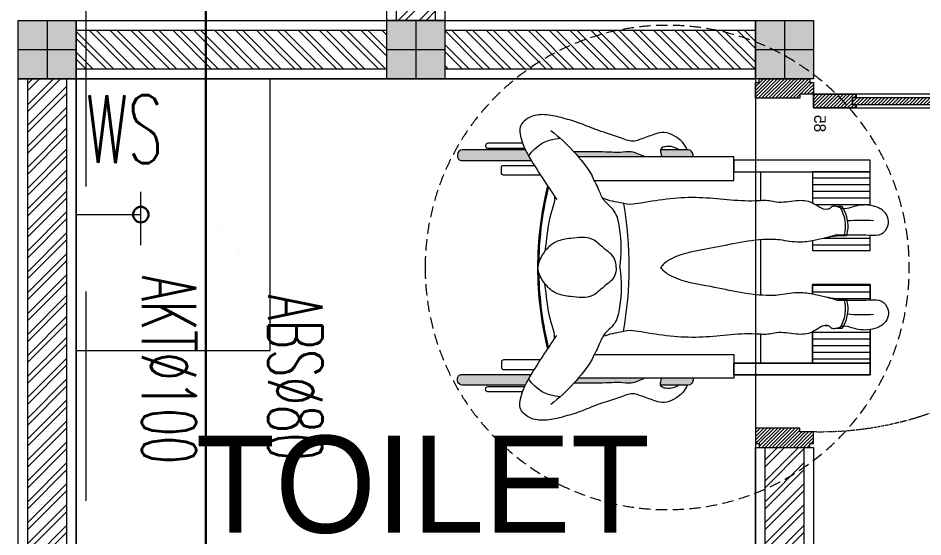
# Model space of a CAD drawing. Header units: millimetres. Extents: x -280308 to 6402717, y -14 to 2073074.
# Drawn here: x -10617 to -8285, y 480218 to 481555 of the extents above; entities that cross this region are included whole.
import ezdxf
from ezdxf.enums import TextEntityAlignment as Align

# ---------------------------------------------------------------- set-up
doc = ezdxf.new("R2010")
doc.units = ezdxf.units.MM
for name, pattern in [('ACAD_ISO03W100', [30, 12, -18]), ('ACAD_ISO08W100', [36, 24, -3, 6, -3]), ('DASHED2', [0.375, 0.25, -0.125]), ('Default', [0]), ('I02_HIDDEN', [6, 4, -2])]:
    doc.linetypes.add(name, pattern=pattern)
doc.layers.get('0').update_dxf_attribs({"lineweight": 0})
for name, color, linetype, lineweight, true_color in [('-P-ABK', 7, 'Continuous', 30, 0x05ffff), ('-P-AK', 7, 'Continuous', 30, 0xff0a0a), ('A-FILL-1', 7, 'Continuous', 0, 0x454545), ('A-FILL-4', 9, 'Continuous', 0, 0x808080), ('P-AKT', 7, 'Continuous', 30, 0xfe0101)]:
    doc.layers.add(name, color=color, linetype=linetype, lineweight=lineweight, true_color=true_color)
for name, color, linetype, lineweight in [('_Door & Window', 1, 'Continuous', 0), ('A-ALINE-1', 91, 'Continuous', 20), ('A-ALINE-3', 111, 'Continuous', 15), ('A-ALINE-6', 117, 'Continuous', 9), ('A-ANNOTATION', 144, 'Continuous', 0), ('A-Furn', 250, 'Continuous', 0), ('A-FURN-EQPM', 177, 'Continuous', 0), ('A-Z22-T-Anno_Text', 152, 'Continuous', 9), ('A-Z774-E-Hidden', 142, 'I02_HIDDEN', 0)]:
    doc.layers.add(name, color=color, linetype=linetype, lineweight=lineweight)
doc.layers.add('A-TEXT', color=254, linetype='Continuous')
doc.layers.add('Teks-PL', color=7, linetype='Default', true_color=0xff0a0a)
doc.styles.add('Annotative', font='arial.ttf', dxfattribs={"height": 1.25})
doc.styles.add('CENTURY', font='GOTHIC.TTF')
doc.styles.add('RS', font='ROMANS.SHX', dxfattribs={"width": 0.8})
doc.styles.get("Standard").update_dxf_attribs({"font": 'arial.ttf'})
doc.styles.add('TGF_A', font='arial.ttf')

# ---------------------------------------------------------------- blocks, each defined once
blk = doc.blocks.new('A$Ccf87384a')
blk.add_wipeout([(-75, 74.99999999999909), (75.00000000002728, 74.99999999999909), (75.00000000002728, -75), (-75, -75)])
blk.add_wipeout([(-74.99999999999818, -74.99999999999974), (-74.99999999999818, 75.00000000000753), (75, 75.00000000000756), (75, -74.99999999999972)])
at = {"layer": 'A-FILL-1', "ltscale": 0.25}
h = blk.add_hatch(color=256, dxfattribs=at)
h.dxf.hatch_style = 1
h.paths.add_polyline_path([(-75, -75), (-75, 75), (75, 75), (75, -75)])
at = {"layer": 'A-ALINE-1'}
blk.add_lwpolyline([(-75, -75), (-75, 75), (75, 75), (75, -75)], close=True, dxfattribs=at)
at = {"layer": 'A-FILL-1', "ltscale": 0.25}
for p, q in [((0, 75), (0, -75)), ((-75, 0), (75, 0))]:
    blk.add_line(p, q, dxfattribs=at)
blk = doc.blocks.new('A$Ca4ca9c0b')
at = {"layer": 'A-Furn'}
h = blk.add_hatch(dxfattribs=at)
h.set_pattern_fill('ANSI31', color=256, scale=2, angle=540, style=0)
h.set_pattern_definition([(225, (109566.3125288526, -240668.4215420193), (4.490128060534577, -4.490128060534577), [])])
h.paths.add_polyline_path([(10.000000012893, 1020.000000003551), (10.000000012893, 910.0000000035507), (2.000000012863893, 910.0000000035507), (2.000000012892997, 920.0000000034343), (-16.999999987107, 920.0000000034343), (-16.999999987107, 910.0000000035507), (-24.999999987107, 910.0000000035507), (-24.999999987107, 1020.000000003551)])
h = blk.add_hatch(dxfattribs=at)
h.set_pattern_fill('ANSI31', color=256, scale=2, angle=540, style=0)
h.set_pattern_definition([(225, (109566.3125288526, -240568.4215420193), (4.490128060534577, -4.490128060534577), [])])
h.paths.add_polyline_path([(2.000000012892997, 920.0000000034343), (-16.99999999941792, 920.0000000034343), (-16.99999999941792, 250.0000000005239), (2.000000012892997, 250.0000000005239)])
h = blk.add_hatch(dxfattribs=at)
h.set_pattern_fill('ANSI31', color=256, scale=2, angle=540, style=0)
h.set_pattern_definition([(225, (110170.8596176268, -240618.421542007), (4.490128060534577, -4.490128060534577), [])])
h.paths.add_polyline_path([(10.00000000058208, 150.0000000004075), (10.00000000058208, 260.0000000004075), (2.000000000552973, 260.0000000003492), (2.000000000582077, 250.0000000005239), (-16.99999999941792, 250.0000000005239), (-16.99999999941792, 260.0000000004075), (-24.99999999941792, 260.0000000004075), (-24.99999999941792, 150.0000000004075)])
h = blk.add_hatch(dxfattribs=at)
h.set_pattern_fill('ANSI31', color=256, scale=2, angle=540, style=0)
h.set_pattern_definition([(225, (109716.3125288529, -240669.6019526039), (4.490128060534577, -4.490128060534577), [])])
h.paths.add_polyline_path([(-889.999999998603, -5.820766091346741e-11), (-889.9999999986321, 9.999999999941792), (-899.9999999986321, 9.999999999941792), (-899.9999999986321, 139.9999999998254), (-889.9999999986321, 139.9999999998254), (-889.999999998603, 149.9999999997672), (-859.9999999993306, 150.0000000004075), (-859.9999999993597, 115.0000000077416), (-849.9999999993597, 115.0000000077416), (-849.9999999987485, 0)])
h = blk.add_hatch(dxfattribs=at)
h.set_pattern_fill('ANSI31', color=256, scale=2, angle=540, style=0)
h.set_pattern_definition([(225, (109566.3125288529, -240669.6019526039), (4.490128060534577, -4.490128060534577), [])])
h.paths.add_polyline_path([(39.99999999985448, -5.820766091346741e-11), (39.99999999988358, 9.999999999941792), (49.99999999988358, 9.999999999941792), (49.99999999988358, 139.9999999998254), (39.99999999988358, 139.9999999998254), (39.99999999985448, 149.9999999997672), (10.00000000058208, 150.0000000004075), (10.00000000061118, 115.0000000077416), (6.111804395914078e-10, 115.0000000077416), (0, 0)])
at = {"layer": '_Door & Window'}
for points in [[(10.000000012893, 1020.000000003551), (10.000000012893, 910.0000000035507), (2.000000012863893, 910.0000000035507), (2.000000012892997, 920.0000000034343), (-16.999999987107, 920.0000000034343), (-16.999999987107, 910.0000000035507), (-24.999999987107, 910.0000000035507), (-24.999999987107, 1020.000000003551), (10.000000012893, 1020.000000003551)], [(10.00000000058208, 150.0000000004075), (10.00000000058208, 260.0000000004075), (2.000000000552973, 260.0000000003492), (2.000000000582077, 250.0000000005239), (-16.99999999941792, 250.0000000005239), (-16.99999999941792, 260.0000000004075), (-24.99999999941792, 260.0000000004075), (-24.99999999941792, 150.0000000004075), (10.00000000058208, 150.0000000004075)], [(-889.999999998603, -5.820766091346741e-11), (-889.9999999986321, 9.999999999941792), (-899.9999999986321, 9.999999999941792), (-899.9999999986321, 139.9999999998254), (-889.9999999986321, 139.9999999998254), (-889.999999998603, 149.9999999997672), (-859.9999999993306, 150.0000000004075), (-859.9999999993597, 115.0000000077416), (-849.9999999993597, 115.0000000077416), (-849.9999999987485, 0), (-889.999999998603, -5.820766091346741e-11)], [(39.99999999985448, -5.820766091346741e-11), (39.99999999988358, 9.999999999941792), (49.99999999988358, 9.999999999941792), (49.99999999988358, 139.9999999998254), (39.99999999988358, 139.9999999998254), (39.99999999985448, 149.9999999997672), (10.00000000058208, 150.0000000004075), (10.00000000061118, 115.0000000077416), (6.111804395914078e-10, 115.0000000077416), (0, 0), (39.99999999985448, -5.820766091346741e-11)]]:
    blk.add_lwpolyline(points, dxfattribs=at)
blk.add_lwpolyline([(10.00000000058208, 150.0000000004075), (-24.999999987107, 150.0000000004075), (-24.999999987107, 1020.000000003551), (10.00000000058208, 1020.000000003551)], close=True, dxfattribs=at)
at = {"layer": '_Door & Window', "linetype": 'ACAD_ISO03W100', "ltscale": 0.02}
blk.add_arc((-6.929301123745972, 166.9526288348716), 853.2391276210273, 91.21474571532441, 181.138459278602, dxfattribs=at)
at = {"layer": 'A-Furn'}
blk.add_lwpolyline([(2.000000012892997, 920.0000000034343), (-16.99999999941792, 920.0000000034343), (-16.99999999941792, 250.0000000005239), (2.000000012892997, 250.0000000005239)], close=True, dxfattribs=at)
at = {"layer": 'Defpoints', "ltscale": 0.25, "insert": (-87.73789995184052, 181.5505102498573), "char_height": 30.00000000000001, "attachment_point": 1, "style": 'CENTURY'}
blk.add_mtext_dynamic_manual_height_columns('85', width=78.46666834107602, gutter_width=750.0000000000001, heights=[0], dxfattribs=at)
blk = doc.blocks.new('disable people')
at = {"layer": 'A-FILL-4'}
h = blk.add_hatch(color=256, dxfattribs=at)
edge = h.paths.add_edge_path()
edge.add_spline(control_points=[(-3.796474417917125, 4.952000308492416), (-3.760681164754715, 5.053013868617654), (-3.704158616363202, 5.157722778494588), (-3.734610711559071, 5.255821520916697)], knot_values=[0.9037914775148974, 0.9037914775148974, 0.9037914775148974, 0.9037914775337845, 1.21384703267489, 1.21384703267489, 1.21384703267489, 1.213847032693339], degree=3, periodic=0)
edge.add_line((-3.734610711562709, 5.255821520934205), (-4.964782523813881, 5.255821520934205))
edge.add_arc((-4.964782523813483, 5.035821520934178), 0.2200000000000129, 89.99999999999999, 179.9999999999926)
edge.add_line((-5.184782523814647, 5.035821520934178), (-5.184782523814647, 4.952000308504779))
edge.add_line((-5.184782523814647, 4.952000308504921), (-3.796474417913829, 4.952000308504921))
edge = h.paths.add_edge_path()
edge.add_spline(control_points=[(0.1341749100720335, 5.166089496497762), (-0.07234800000333053, 5.166001675629786), (-0.553623694469934, 5.165540411955988), (-1.20498952116759, 5.174735433441811), (-1.923735004729679, 5.122992935595903), (-2.472725316985816, 5.224835962467296), (-2.818046584459807, 5.044581019589032), (-3.008957661264503, 4.952000308504921)], knot_values=[0.4124965523283914, 0.4124965523283914, 0.4124965523283914, 0.4124965523283914, 0.6874227009135008, 1.856497828568305, 2.363121600141893, 2.852056937546859, 3.479819935797773, 3.479819935797798, 3.479819935797798, 3.479819935797798], degree=3, periodic=0)
edge.add_line((-3.008957661264503, 4.952000308504921), (-0.05374037849282143, 4.952000308504893))
edge.add_arc((6.001229472374689, -0.1731919023486626), 7.932859200384009, 137.696407415366, 139.7539587547804, ccw=False)
edge = h.paths.add_edge_path()
edge.add_line((5.131749954041879, 5.255821520934205), (2.308872463095783, 5.255821520934205))
edge.add_spline(control_points=[(2.308872463096122, 5.255821520934205), (2.267732188407535, 5.17631198661752), (2.17731957034448, 5.015793417558143), (2.084681671298313, 4.857544409941738), (2.036732091110025, 4.777055949464057)], knot_values=[9.278145445618577, 9.278145445618577, 9.278145445618577, 9.278145445618577, 9.545772737748978, 9.82631843046447, 9.82631843046447, 9.82631843046447, 9.82631843046447], degree=3, periodic=0)
edge.add_line((2.036732091110025, 4.777055949464057), (5.151749954040608, 4.777055949464028))
edge.add_arc((5.151749954042316, 4.977055949464102), 0.1999999999999886, 270, 360)
edge.add_line((5.351749954041225, 4.977055949464102), (5.351749954041168, 5.035821520934263))
edge.add_arc((5.131749954041879, 5.035821520934178), 0.2200000000000118, 7.404331298447066e-12, 89.99999999999999)
edge = h.paths.add_edge_path()
edge.add_spline(control_points=[(-3.734610711559071, -5.255821520915617), (-3.704158616363202, -5.157722778493792), (-3.760681164754715, -5.053013868616347), (-3.796474417917125, -4.952000308491563)], knot_values=[0.9037914775148975, 0.9037914775333468, 0.9037914775333468, 0.9037914775333468, 1.213847032674452, 1.213847032693339, 1.213847032693339, 1.213847032693339], degree=3, periodic=0)
edge.add_line((-3.796474417911668, -4.952000308503841), (-5.184782523812599, -4.952000308503841))
edge.add_line((-5.184782523814647, -4.952000308503841), (-5.18478252381459, -5.035821520933212))
edge.add_arc((-4.964782523813483, -5.035821520933098), 0.2200000000000129, 180, 270)
edge.add_line((-4.964782523813483, -5.255821520933125), (-3.734610711562426, -5.255821520933125))
edge = h.paths.add_edge_path()
edge.add_line((-0.05374037849287561, -4.952000308503841), (-3.008957661264615, -4.952000308503841))
edge.add_spline(control_points=[(-3.008957661264503, -4.952000308503841), (-2.818046584459807, -5.044581019588179), (-2.472725316985816, -5.224835962466216), (-1.923735004729679, -5.12299293559505), (-1.20498952116759, -5.174735433440958), (-0.553623694469934, -5.165540411954737), (-0.07234800000333053, -5.166001675628706), (0.1341749100720335, -5.166089496496454)], knot_values=[0.4124965523283917, 0.4124965523283917, 0.4124965523283917, 0.4124965523284174, 1.040259550579332, 1.529194887984297, 2.035818659557886, 3.204893787212689, 3.479819935797799, 3.479819935797799, 3.479819935797799, 3.479819935797799], degree=3, periodic=0)
edge.add_arc((6.001229472376508, 0.1731919023482078), 7.93285920038395, 220.2460412452068, 222.3035925846204, ccw=False)
edge = h.paths.add_edge_path()
edge.add_arc((5.151749954042316, -4.977055949463022), 0.1999999999999886, 0, 89.99999999999999)
edge.add_line((5.151749954042316, -4.777055949462977), (2.03673209111179, -4.777055949463005))
edge.add_spline(control_points=[(2.036732091110025, -4.777055949462977), (2.084681671298313, -4.857544409940431), (2.232165906039882, -5.109484857939435), (2.374009886807471, -5.367177794302108), (2.440898637138162, -5.551188368630221)], knot_values=[8.953599230115874, 8.953599230115874, 8.953599230115874, 8.953599230115874, 9.234144922831332, 9.82631843046441, 9.826318430464434, 9.826318430464434, 9.826318430464434], degree=3, periodic=0)
edge.add_arc((0.7053364612966107, -4.04279776307277), 1.733346163484878, 327.02309260736433, 327.0237538441636, ccw=False)
edge.add_spline(control_points=[(2.036732091110025, -4.777055949462977), (2.084681671298313, -4.857544409940431), (2.232165906039882, -5.109484857939435), (2.374009886807471, -5.367177794302108), (2.440898637138162, -5.551188368630221)], knot_values=[8.953599230115874, 8.953599230115874, 8.953599230115874, 8.953599230115874, 9.234144922831332, 9.82631843046441, 9.826318430464434, 9.826318430464434, 9.826318430464434], degree=3, periodic=0)
edge.add_line((2.308799040582016, -5.255821520933125), (5.131749954041821, -5.255821520933154))
edge.add_arc((5.131749954041879, -5.035821520933098), 0.2200000000000118, 270, 359.9999999999482)
edge.add_line((5.351749954041225, -5.035821520933325), (5.351749954041281, -4.977055949462965))
h = blk.add_hatch(dxfattribs=at)
h.set_pattern_fill('_USER', color=256, scale=0.2999999999999999, style=0, pattern_type=0)
h.set_pattern_definition([(360, (-5.456968210637569e-12, -2.842170943040401e-13), (7.395570986446986e-32, 0.3), [])])
edge = h.paths.add_edge_path()
edge.add_spline(control_points=[(-11.84368881340561, 2.723015967266292), (-11.80630735148043, 2.722610891474005), (-11.70819034366286, 2.721547668618996), (-11.61031172560615, 2.728856529663688), (-11.54972374569115, 2.733380797935752)], knot_values=[0, 0, 0, 0, 0.1121097829463906, 0.2942601996699649, 0.2942601996699649, 0.2942601996699649, 0.2942601996699649], degree=3, periodic=0)
edge.add_spline(control_points=[(-11.54972374569115, 2.733380797935752), (-11.53484815880256, 2.736247567797591), (-11.47003685719392, 2.745536439978423), (-11.36826084976747, 2.72479947738816), (-11.306672703613, 2.6447510459368), (-11.24782621166378, 2.610484695002697), (-10.96949606972703, 2.549332237655335), (-10.74909445872436, 2.772073311572058), (-10.5228854389261, 2.880681640590865)], knot_values=[5.436664725832285, 5.436664725832285, 5.436664725832285, 5.436664725832285, 5.482184118797054, 5.63248936469224, 5.71609653018408, 5.778112604277349, 5.832864719823681, 6.558060987042688, 6.558060987042688, 6.558060987042688, 6.558060987042688], degree=3, periodic=0)
edge.add_line((-10.5228854389261, 2.880681640590865), (-10.52288543892609, 4.274822013010747))
edge.add_line((-10.5228854389261, 4.274822013010635), (-13.10916806575664, 4.274822013010636))
edge.add_line((-13.10916806575733, 4.274822013010635), (-13.10916806575733, 2.778481744722516))
edge.add_spline(control_points=[(-13.10916806575733, 2.778481744722512), (-12.82295144472664, 2.822346398972513), (-12.41668017873963, 2.754237778142112), (-12.01270156310056, 2.608782090787145), (-11.9026220646665, 2.624670677752874)], knot_values=[3.85022029909312, 3.850220299093444, 3.850220299093444, 3.850220299093444, 4.723214524291371, 5.067106132655391, 5.067106132655391, 5.067106132655391, 5.067106132688122], degree=3, periodic=0)
edge.add_arc((-10.49828518709546, 1.8499546098883), 1.603853812364077, 147.0195933812169, 151.1162485193678, ccw=False)
edge = h.paths.add_edge_path()
edge.add_spline(control_points=[(-11.10131507691221, 1.321645051041912), (-11.26820317942656, 1.353449058260139), (-11.54271718581731, 1.405746173674288), (-11.85950975244123, 1.421612261374548), (-12.00627843078473, 1.420929790504033), (-12.04364457507836, 1.420756038819889)], knot_values=[0, 0, 0, 0, 0.5089906555588182, 0.8372314890067583, 0.9493412719532057, 0.9493412719532057, 0.9493412719532057, 0.9493412719532057], degree=3, periodic=0)
edge.add_arc((-10.49828518709546, 1.8499546098883), 1.603853812364076, 193.9046284335562, 195.5217729613365, ccw=False)
edge.add_spline(control_points=[(-12.05514138739818, 1.464538181836133), (-12.39829801821179, 1.46764695568163), (-12.74615257863297, 1.465605107812507), (-13.10916806575915, 1.44694142760477)], knot_values=[0.4692719010675678, 0.4692719010675678, 0.4692719010675678, 0.4692719010675678, 1.51441113184759, 1.514411131847849, 1.514411131847849, 1.514411131847849], degree=3, periodic=0)
edge.add_line((-13.10916806575733, 1.44694142760477), (-13.10916806575733, 0.7534304279870407))
edge.add_line((-13.10916806575733, 0.7534304279870412), (-10.52288543892678, 0.7534304279870412))
edge.add_line((-10.5228854389261, 0.7534304279870412), (-10.5228854389261, 1.191359744353121))
edge.add_spline(control_points=[(-10.5228854389261, 1.191359744352894), (-10.71802839497832, 1.226449273625576), (-10.91033044466531, 1.271692798998856), (-11.10131507691221, 1.321645051041912)], knot_values=[0.5122589669724955, 0.5122589669724955, 0.5122589669724955, 0.5122589669753015, 1.104645887850228, 1.104645887850228, 1.104645887850228, 1.104645887850228], degree=3, periodic=0)
h = blk.add_hatch(dxfattribs=at)
h.set_pattern_fill('_USER', color=256, scale=0.2999999999999999, style=0, pattern_type=0)
h.set_pattern_definition([(360, (-5.456968210637569e-12, 1.13686837721616e-12), (-7.347638122947742e-17, -0.2999999999999999), [])])
edge = h.paths.add_edge_path()
edge.add_spline(control_points=[(-11.84368881340561, -2.723015967265212), (-11.80630735148043, -2.722610891472925), (-11.70819034366286, -2.721547668617916), (-11.61031172560615, -2.728856529662664), (-11.54972374569115, -2.733380797934899)], knot_values=[0, 0, 0, 0, 0.1121097829463906, 0.2942601996699649, 0.2942601996699649, 0.2942601996699649, 0.2942601996699649], degree=3, periodic=0)
edge.add_spline(control_points=[(-11.54972374569115, -2.733380797934899), (-11.53484815880256, -2.736247567796511), (-11.47003685719392, -2.745536439977116), (-11.36826084976747, -2.72479947738708), (-11.306672703613, -2.644751045935948), (-11.24782621166378, -2.610484695001844), (-10.96949606972703, -2.549332237654482), (-10.74909445872436, -2.772073311571205), (-10.5228854389261, -2.880681640589785)], knot_values=[5.436664725832285, 5.436664725832285, 5.436664725832285, 5.436664725832285, 5.482184118797054, 5.63248936469224, 5.71609653018408, 5.778112604277349, 5.832864719823681, 6.558060987042688, 6.558060987042688, 6.558060987042688, 6.558060987042688], degree=3, periodic=0)
edge.add_line((-10.5228854389261, -2.880681640589785), (-10.52288543892609, -4.274822013009667))
edge.add_line((-10.5228854389261, -4.274822013009555), (-13.10916806575664, -4.274822013009555))
edge.add_line((-13.10916806575733, -4.274822013009555), (-13.10916806575733, -2.778481744721437))
edge.add_spline(control_points=[(-13.10916806575733, -2.778481744721432), (-12.82295144472664, -2.822346398971661), (-12.41668017873963, -2.754237778141317), (-12.01270156310056, -2.608782090786292), (-11.9026220646665, -2.624670677752022)], knot_values=[3.85022029909312, 3.850220299093444, 3.850220299093444, 3.850220299093444, 4.723214524291371, 5.067106132655391, 5.067106132655391, 5.067106132655391, 5.067106132688122], degree=3, periodic=0)
edge.add_arc((-10.49828518709546, -1.849954609887163), 1.603853812364077, 208.8837514806322, 212.9804066187831)
edge = h.paths.add_edge_path()
edge.add_spline(control_points=[(-11.10131507691221, -1.321645051040832), (-11.26820317942656, -1.353449058259002), (-11.54271718581731, -1.405746173672924), (-11.85950975244123, -1.421612261373639), (-12.00627843078473, -1.420929790502896), (-12.04364457507836, -1.420756038818865)], knot_values=[0, 0, 0, 0, 0.5089906555588182, 0.8372314890067583, 0.9493412719532057, 0.9493412719532057, 0.9493412719532057, 0.9493412719532057], degree=3, periodic=0)
edge.add_arc((-10.49828518709546, -1.849954609887163), 1.603853812364076, 164.4782270386635, 166.0953715664438)
edge.add_spline(control_points=[(-12.05514138739818, -1.464538181834996), (-12.39829801821179, -1.467646955680721), (-12.74615257863297, -1.465605107811598), (-13.10916806575915, -1.446941427603633)], knot_values=[0.4692719010675678, 0.4692719010675678, 0.4692719010675678, 0.4692719010675678, 1.51441113184759, 1.514411131847849, 1.514411131847849, 1.514411131847849], degree=3, periodic=0)
edge.add_line((-13.10916806575733, -1.446941427603633), (-13.10916806575733, -0.753430427985904))
edge.add_line((-13.10916806575733, -0.7534304279861885), (-10.52288543892678, -0.7534304279861892))
edge.add_line((-10.5228854389261, -0.7534304279861885), (-10.5228854389261, -1.191359744352268))
edge.add_spline(control_points=[(-10.5228854389261, -1.191359744351757), (-10.71802839497832, -1.226449273624439), (-10.91033044466531, -1.271692798997492), (-11.10131507691221, -1.321645051040832)], knot_values=[0.5122589669724955, 0.5122589669724955, 0.5122589669724955, 0.5122589669753015, 1.104645887850228, 1.104645887850228, 1.104645887850228, 1.104645887850228], degree=3, periodic=0)
for p, q in [((-8.202746146980644, 4.274822013010635), (-8.202746146980644, 2.985387214360799)), ((-8.202746146980644, 1.237720448978507), (-8.202746146980644, -1.23772044897737)), ((-8.202746146980644, -2.985387214359719), (-8.202746146980644, -4.274822013009555))]:
    blk.add_line(p, q, dxfattribs=at)
for points in [[(2.4408986371418, 5.551188368631301), (3.985710528006166, 5.551188368631301, -0.414213562373095), (4.085710528004711, 5.451188368631392), (4.085710528004711, 5.426046132553836, -0.414213562373095), (3.985710528006166, 5.326046132553756), (2.344216868157673, 5.326046132553756)], [(-5.184782523807371, 4.952000308504921), (-5.184782523807371, 5.035821520934178, -0.414213562373095), (-4.964782523809845, 5.255821520934205), (-3.734610711555433, 5.255821520934205)], [(2.30887246309976, 5.255821520934205), (5.131749954045517, 5.255821520934205, -0.4142135623730981), (5.351749954046682, 5.035821520934178), (5.351749954046682, 4.977055949464102, -0.414213562373095), (5.151749954045954, 4.777055949464057), (2.036706903287268, 4.777055949464057)], [(1.636438218787589, 4.132746635153126), (3.282262380906104, 4.132746635153126, 0.4142135623730451), (3.382262380908287, 4.232746635153262), (3.382262380908287, 4.465441665068283, 0.414213562373095), (3.282262380906104, 4.56544166506842), (1.908734547932909, 4.565441665068136)], [(1.636438218787589, -4.13274663515341), (3.282262380906104, -4.13274663515341, -0.4142135623730451), (3.382262380908287, -4.232746635153546), (3.382262380908287, -4.465441665068795, -0.414213562373095), (3.282262380906104, -4.565441665068704), (1.908734547932909, -4.565441665068477)], [(2.308877528723315, -5.255821520933125), (5.131749954045517, -5.255821520933125, 0.4142135623730981), (5.351749954046682, -5.035821520933098), (5.351749954046682, -4.977055949463022, 0.414213562373095), (5.151749954045954, -4.777055949462977), (2.036706903287268, -4.777055949462977)], [(-5.184782523807371, -4.952000308503841), (-5.184782523807371, -5.035821520933098, 0.414213562373095), (-4.964782523809845, -5.255821520933125), (-3.734610711555433, -5.255821520933125)], [(2.4408986371418, -5.551188368630221), (3.985710528006166, -5.551188368630221, 0.414213562373095), (4.085710528004711, -5.451188368630312), (4.085710528004711, -5.426046132552813, 0.414213562373095), (3.985710528006166, -5.326046132552904), (2.344216868157673, -5.326046132552904)]]:
    blk.add_lwpolyline(points, format="xyb", dxfattribs=at)
for points in [[(-0.7716928118115902, 3.881550911005661), (-7.007824699383491, 3.881550911005661), (-7.007824699383491, 4.952000308504921), (-0.05374037848923763, 4.952000308504921)], [(-13.10916806575187, 2.778481744728197), (-13.10916806575187, 4.274822013010635), (-10.52288543892246, 4.274822013010635), (-10.52288543892246, 2.880681640590865)], [(-10.52288543892246, 1.191359744319243), (-10.52288543892246, 0.7534304279870412), (-13.10916806575187, 0.7534304279870412), (-13.10916806575187, 1.446941427605225)], [(-13.10916806575187, -1.446941427604088), (-13.10916806575187, -0.7534304279861885), (-10.52288543892246, -0.7534304279861885), (-10.52288543892246, -1.191359744318333)], [(-10.52288543892246, -1.191359744318333), (-10.52288543892246, -0.7534304279861885), (-13.10916806575187, -0.7534304279861885), (-13.10916806575187, -1.446941427604088)], [(-10.52288543892246, -2.880681640589557), (-10.52288543892246, -4.274822013009555), (-13.10916806575187, -4.274822013009555), (-13.10916806575187, -2.778481744727117)], [(-13.10916806575187, -2.778481744727117), (-13.10916806575187, -4.274822013009555), (-10.52288543892246, -4.274822013009555), (-10.52288543892246, -2.880681640589557)], [(-0.7716928118115902, -3.881550911004581), (-7.007824699383491, -3.881550911004581), (-7.007824699383491, -4.952000308503841), (-0.05374037848741864, -4.952000308503841)]]:
    blk.add_lwpolyline(points, dxfattribs=at)
for points in [[(-13.10916806575187, 4.795772278258937), (-7.007824699383491, 4.795772278258937), (-7.007824699383491, 4.274822013010635), (-13.10916806575187, 4.274822013010635)], [(-13.10916806575187, -4.274822013009555), (-7.007824699383491, -4.274822013009555), (-7.007824699383491, -4.795772278257857), (-13.10916806575187, -4.795772278257857)], [(-13.10916806575187, -4.79577227825763), (-7.007824699383491, -4.79577227825763), (-7.007824699383491, -4.274822013009555), (-13.10916806575187, -4.274822013009555)]]:
    blk.add_lwpolyline(points, close=True, dxfattribs=at)
at = {"layer": 'A-FILL-4', "linetype": 'DASHED2', "ltscale": 2}
blk.add_circle((-4.032044972002041, 5.684341886080801e-13), 10.82285678946162, dxfattribs=at)
at = {"layer": 'A-FILL-4'}
for centre, radius, start, end in [((6.001229472381965, -0.1731919023484352), 7.932859200384001, 127.5204071296238, 147.4062370725861), ((0.7053364602925285, 4.042797764629086), 1.733346163484867, 32.98970642474525, 88.42289004785182), ((-13.74668270498478, -0.04341019569847049), 15.44764756680718, 1.182090759333106, 13.72631994225427), ((-13.74668270498478, -0.04341019569847049), 15.49764756680718, 0.1604904385792841, 13.72631994225427), ((14.27937685350298, 0.06775199395133313), 16.59864857667759, 170.3286188685546, 190.1626872323025), ((-10.49828518709, 1.8499546098883), 1.603853812364076, 147.0195933826843, 195.5217729614681), ((-10.38617540414452, 1.8499546098883), 1.603853812364076, 147.0195933826843, 195.5217729614681), ((-12.69504205342673, -4.606921862426645), 6.728132541871835, 84.78551859402995, 94.76708404660036), ((-13.74668270498114, 0.04341019570074423), 15.44764756680434, 346.2736800577457, 358.8179092406669), ((-13.74668270498114, 0.04341019570074423), 15.49764756680435, 346.2736800577457, 359.8395095614207), ((-13.74668270498478, -0.04341019569847049), 15.44764756680718, 0.1604904385792841, 0.1610099051522045), ((-10.49828518709, -1.849954609887163), 1.603853812364076, 164.4782270385319, 212.9804066173157), ((-10.38617540414452, -1.849954609887163), 1.603853812364076, 164.4782270385319, 212.9804066173157), ((-12.69504205342673, 4.606921862427726), 6.728132541871835, 265.2329159533996, 275.2144814059701), ((6.001229472381965, 0.1731919023497994), 7.932859200384001, 212.5937629274139, 232.4795928703763), ((0.7053364602925285, -4.042797764628233), 1.733346163484867, 271.5771099521482, 327.0102935752548)]:
    blk.add_arc(centre, radius, start, end, dxfattribs=at)
for points in [[(-4.92346149860532, 5.255821520934205), (-4.763444462907501, 5.548488725255311), (-4.598746377016141, 5.706342594715352), (-3.795142421198761, 6.036484532325346), (-3.426854836276107, 5.940611925619805), (-2.83078820989067, 5.728755613769636), (-2.566758833625499, 5.644812886039915), (-1.990014397371851, 5.77694535444266), (-0.9296119438040478, 6.130492836126223), (-0.1419316975516267, 6.437829670206156), (0.6264580426013708, 6.674788378109497), (1.355821926739736, 6.821824205640951), (2.03613892919202, 6.747111713511686), (2.366979790260302, 6.535991856629323), (2.546758790460444, 6.270681361221932), (2.546758790460444, 5.977235520005024), (2.4408986371418, 5.551188368631301), (2.178919851432511, 5.020117206751138), (1.563051972347239, 4.019382088696602), (0.9042720964644104, 3.036488685107713)], [(-11.59479933503098, 1.458273844522409), (-13.10916806575187, 1.44694142760477), (-13.60667026066403, 1.498036116953244), (-13.89975817351478, 1.866144042570795), (-13.88104616483179, 2.260011965725369), (-13.6895420801302, 2.538489094402166), (-13.51049322462313, 2.652381983495161), (-13.10916806575187, 2.778481744722512), (-12.24121315577941, 2.684816428400097), (-11.9026220646283, 2.624670677757422), (-11.6864549030779, 2.695858412372388), (-11.58829313107708, 2.724656443567028), (-11.50436550326049, 2.739278829181558), (-11.35904478900738, 2.70089189191475), (-11.29807203763994, 2.643686282815679), (-11.24447784318909, 2.612482825203188), (-11.19131079044928, 2.599403885649735), (-10.52288543892246, 2.880681640590865), (-9.794960447152334, 2.978637757924389), (-8.898797660205673, 2.922233265498733), (-8.608041948751634, 2.974222485651126), (-7.978096220525913, 2.974222485651126), (-5.459508429310517, 3.120158817032916), (-2.862528005884087, 2.87969555159134), (-2.371240473639773, 2.822748566114569), (-1.807424389844527, 2.913683812752424), (-1.35487122052109, 3.017778437834522), (-1.14944398208354, 3.098118711132884)], [(-11.84368881339833, 2.723015967266292), (-11.73157903045285, 2.723015967266292), (-11.5497237456857, 2.733380797935752)], [(-12.0436445750729, 1.420756038819889), (-11.93153479212742, 1.420756038819889), (-11.6037811244496, 1.402879292288389), (-11.10095268296573, 1.321575989310304)], [(-11.59479933503098, 1.458273844522409), (-10.52288543892246, 1.191359744353122), (-9.83083267098118, 1.132548455971346), (-8.963526649984487, 1.24073196201698), (-8.6391886196634, 1.25427512685269), (-5.976700821847771, 0.8565910165420973), (-4.215992548008217, 0.3886604790008619), (-3.813472225867372, 0.09260624280796037), (-3.74400946284004, 6.821210263296962e-13)], [(-1.752623687929372, 6.821210263296962e-13), (-1.679207983477681, 0.3788307068211338), (-1.194287836962758, 0.8637508533374785), (-0.6959840598392475, 1.251223035229941), (0.2821704783109453, 1.301328029997421), (0.9016085141356598, 1.159748884299916), (1.342330865873009, 0.8397630039512478), (1.609774513437515, 0.4677343058569932), (1.7303854847396, 0.1585836488836776), (1.750904063925191, 6.821210263296962e-13)], [(-11.59479933503098, -1.458273844521273), (-10.52288543892246, -1.191359744351985), (-9.83083267098118, -1.132548455970209), (-8.963526649984487, -1.240731962016071), (-8.6391886196634, -1.25427512685178), (-5.976700821847771, -0.8565910165411879), (-4.215992548008217, -0.3886604789997818), (-3.813472225867372, -0.0926062428068235), (-3.74400946284004, 6.821210263296962e-13)], [(-1.752623687929372, 6.821210263296962e-13), (-1.679207983477681, -0.3788307068202812), (-1.194287836962758, -0.8637508533363416), (-0.6959840598392475, -1.251223035229032), (0.2821704783109453, -1.301328029996512), (0.9016085141356598, -1.159748884299006), (1.342330865873009, -0.8397630039503383), (1.609774513437515, -0.4677343058559131), (1.7303854847396, -0.1585836488827681), (1.750904063925191, 6.821210263296962e-13)], [(-11.59479933503098, -1.458273844521273), (-13.10916806575187, -1.446941427603633), (-13.60667026066403, -1.498036116952335), (-13.89975817351478, -1.866144042569658), (-13.88104616483179, -2.260011965724061), (-13.6895420801302, -2.538489094401086), (-13.51049322462313, -2.652381983494308), (-13.10916806575187, -2.778481744721432), (-12.24121315577941, -2.684816428398847), (-11.9026220646283, -2.624670677756342), (-11.6864549030779, -2.695858412371138), (-11.58829313107708, -2.724656443566175), (-11.50436550326049, -2.739278829180478), (-11.35904478900738, -2.700891891913727), (-11.29807203763994, -2.643686282814599), (-11.24447784318909, -2.612482825202108), (-11.19131079044928, -2.599403885648883), (-10.52288543892246, -2.880681640589557), (-9.794960447152334, -2.978637757923536), (-8.898797660205673, -2.922233265497709), (-8.608041948751634, -2.974222485650046), (-7.978096220525913, -2.974222485650046), (-5.459508429310517, -3.120158817032063), (-2.862528005884087, -2.87969555159026), (-2.371240473639773, -2.822748566113489), (-1.807424389844527, -2.913683812751572), (-1.35487122052109, -3.017778437833442), (-1.14944398208354, -3.098118711131576)], [(-12.0436445750729, -1.420756038818865), (-11.93153479212742, -1.420756038818865), (-11.6037811244496, -1.402879292287309), (-11.10095268296573, -1.321575989309224)], [(-11.84368881339833, -2.723015967265212), (-11.73157903045285, -2.723015967265212), (-11.5497237456857, -2.733380797934899)], [(-4.92346149860532, -5.255821520933125), (-4.763444462907501, -5.548488725254231), (-4.598746377016141, -5.706342594714272), (-3.795142421198761, -6.03648453232455), (-3.426854836276107, -5.940611925618725), (-2.83078820989067, -5.728755613768556), (-2.566758833625499, -5.644812886039119), (-1.990014397371851, -5.776945354441352), (-0.9296119438040478, -6.130492836125143), (-0.1419316975516267, -6.437829670204849), (0.6264580426013708, -6.674788378108417), (1.355821926739736, -6.821824205640098), (2.03613892919202, -6.747111713510606), (2.366979790260302, -6.535991856628527), (2.546758790460444, -6.270681361220852), (2.546758790460444, -5.977235520003944), (2.4408986371418, -5.551188368630221), (2.178919851432511, -5.020117206750058), (1.563051972347239, -4.019382088695522), (0.9042720964644104, -3.03648868510669)]]:
    blk.add_spline(points, degree=3, dxfattribs=at)
for points, knots in [([(-4.55304981617337, 5.255821520934205), (-4.44408765272965, 5.319476199870394), (-4.271124962240719, 5.420519389388119), (-4.005306797280355, 5.400308982167644), (-3.806213152574855, 5.38846130049177), (-3.685750421065677, 5.19182424979499), (-3.76068116474562, 5.053013868623566), (-3.796474417913487, 4.952000308492416)], [0, 0, 0, 0, 0.3643785654112465, 0.5784016675004325, 0.8028129588361705, 0.9037914775148975, 1.213847032674452, 1.213847032693339, 1.213847032693339, 1.213847032693339]), ([(-3.008957661259046, 4.952000308504921), (-2.81804658445617, 5.044581019589032), (-2.472725316982178, 5.224835962467296), (-1.923735004726041, 5.122992935595903), (-1.204989521160314, 5.174735433441811), (-0.553623694466296, 5.165540411955988), (-0.07234799999605457, 5.166001675629786), (0.1341749100756715, 5.166089496497762)], [0.4124965523283917, 0.4124965523283917, 0.4124965523283917, 0.4124965523284174, 1.040259550579332, 1.529194887984297, 2.035818659557886, 3.204893787212689, 3.479819935797799, 3.479819935797799, 3.479819935797799, 3.479819935797799]), ([(-1.917630208828996, 6.821210263296962e-13), (-2.002951065873276, 0.5861983700835935), (-1.984904643773916, 1.423382585758645), (-1.754530612099188, 2.56520043551518), (-1.180960578692975, 2.932423450644592), (-0.9940378273913666, 3.432979146506568), (-0.8299030799516913, 3.791739230981875), (-0.731230450748626, 3.941771400581729), (-0.6822919925580209, 4.100073350454295)], [0, 0, 0, 0, 1.791248952052102, 2.558187510465277, 3.251589097511465, 3.791340900402426, 4.122046679619813, 4.432598645382432, 4.432598645382432, 4.432598645382432, 4.432598645382432]), ([(1.01444285360958, 3.198577945729312), (0.9780577476449253, 2.936577535408787), (1.364929918432608, 2.00547676408587), (1.340956575120799, 1.259444682176991), (1.433033113185957, 0.7354493184784587)], [7.41058440054706, 7.41058440054706, 7.41058440054706, 7.41058440054706, 8.083990264019953, 9.6731938569707, 9.6731938569707, 9.6731938569707, 9.6731938569707]), ([(-1.917630208828996, 6.821210263296962e-13), (-2.002951065873276, -0.5861983700827409), (-1.984904643773916, -1.423382585757508), (-1.771231884324152, -2.529998986766998), (-1.180960578692975, -2.932423450643739), (-0.9940378273913666, -3.432979146505261), (-0.8299030799516913, -3.791739230980795), (-0.731230450748626, -3.941771400580421), (-0.6822919925580209, -4.100073350453215)], [0, 0, 0, 0, 1.791248952052102, 2.558187510465277, 3.251589097511465, 3.791340900402426, 4.122046679619813, 4.432598645382432, 4.432598645382432, 4.432598645382432, 4.432598645382432]), ([(1.01444285360958, -3.198577945728232), (0.9780577476449253, -2.93657753540748), (1.364929918432608, -2.005476764084506), (1.340956575120799, -1.259444682175911), (1.433033113185957, -0.7354493184776061)], [7.41058440054706, 7.41058440054706, 7.41058440054706, 7.41058440054706, 8.083990264019953, 9.6731938569707, 9.6731938569707, 9.6731938569707, 9.6731938569707]), ([(-4.55304981617337, -5.255821520933125), (-4.44408765272965, -5.319476199869598), (-4.271124962240719, -5.420519389387266), (-4.005306797280355, -5.400308982166791), (-3.806213152574855, -5.388461300490746), (-3.685750421065677, -5.19182424979391), (-3.76068116474562, -5.053013868622486), (-3.796474417913487, -4.952000308491563)], [0, 0, 0, 0, 0.3643785654112465, 0.5784016675004325, 0.8028129588361705, 0.9037914775148975, 1.213847032674452, 1.213847032693339, 1.213847032693339, 1.213847032693339]), ([(-3.008957661259046, -4.952000308503841), (-2.81804658445617, -5.044581019588179), (-2.472725316982178, -5.224835962466216), (-1.923735004726041, -5.12299293559505), (-1.204989521160314, -5.174735433440958), (-0.553623694466296, -5.165540411954737), (-0.07234799999605457, -5.166001675628706), (0.1341749100756715, -5.166089496496454)], [0.4124965523283917, 0.4124965523283917, 0.4124965523283917, 0.4124965523284174, 1.040259550579332, 1.529194887984297, 2.035818659557886, 3.204893787212689, 3.479819935797799, 3.479819935797799, 3.479819935797799, 3.479819935797799])]:
    blk.add_open_spline(points, degree=3, knots=knots, dxfattribs=at)
blk = doc.blocks.new('A$C286adef0')
at = {"layer": 'A-FILL-1', "ltscale": 0.25}
h = blk.add_hatch(dxfattribs=at)
h.set_pattern_fill('ANSI32', color=256, scale=4, angle=180)
h.set_pattern_definition([(225, (141050.9792370645, -53639.1203521748), (26.94076836320746, -26.94076836320746), []), (225, (141033.0187170646, -53639.1203521748), (26.94076836320746, -26.94076836320746), [])])
h.paths.add_polyline_path([(36372.79650776644, -18896.9588872288), (36372.79650776627, -17796.95888722804), (36472.79650776627, -17796.95888722804), (36472.79650776644, -18896.9588872288)])
h = blk.add_hatch(dxfattribs=at)
h.set_pattern_fill('ANSI32', color=256, scale=4, angle=180)
h.set_pattern_definition([(224.9999999999999, (140100.9792370643, -40218.70512058883), (26.94076836320746, -26.94076836320747), []), (224.9999999999999, (140083.0187170643, -40218.70512058883), (26.94076836320746, -26.94076836320747), [])])
h.paths.add_polyline_path([(35422.79650776589, -21196.95888722898), (35422.79650776589, -19046.9588872288), (35522.79650776589, -19046.9588872288), (35522.79650776589, -21196.95888722898)])
h = blk.add_hatch(dxfattribs=at)
h.set_pattern_fill('ANSI32', color=256, scale=4, angle=180)
h.set_pattern_definition([(224.9999999999999, (142000.9792370643, -40218.70512058883), (26.94076836320746, -26.94076836320747), []), (224.9999999999999, (141983.0187170643, -40218.70512058883), (26.94076836320746, -26.94076836320747), [])])
h.paths.add_polyline_path([(37322.79650776589, -21196.95888722898), (37322.79650776589, -19996.95888722729), (37422.79650776589, -19996.95888722729), (37422.79650776589, -21196.95888722898)])
at = {"layer": 'A-ALINE-3', "linetype": 'Continuous'}
for points in [[(36372.79650776644, -18896.9588872288), (36372.79650776627, -17796.95888722804), (36472.79650776627, -17796.95888722804), (36472.79650776644, -18896.9588872288)], [(35422.79650776589, -21196.95888722898), (35422.79650776589, -19046.9588872288), (35522.79650776589, -19046.9588872288), (35522.79650776589, -21196.95888722898)], [(37322.79650776589, -21196.95888722898), (37322.79650776589, -19996.95888722729), (37422.79650776589, -19996.95888722729), (37422.79650776589, -21196.95888722898)]]:
    blk.add_lwpolyline(points, close=True, dxfattribs=at)
at = {"layer": 'A-ALINE-6'}
for points in [[(36347.79650776644, -18896.9588872288), (36347.79650776627, -17796.95888722804), (36497.79650776627, -17796.95888722804), (36497.79650776644, -18896.9588872288)], [(35397.79650776589, -21196.95888722898), (35397.79650776589, -19046.9588872288), (35547.79650776589, -19046.9588872288), (35547.79650776589, -21196.95888722898)], [(37297.79650776589, -21196.95888722898), (37297.79650776589, -19996.95888722729), (37447.79650776589, -19996.95888722729), (37447.79650776589, -21196.95888722898)]]:
    blk.add_lwpolyline(points, close=True, dxfattribs=at)
at = {"ltscale": 0.25}
blk.add_blockref('A$Ccf87384a', (37372.79650776589, -18971.9588872288), dxfattribs=at)
blk.add_blockref('A$Ccf87384a', (35472.79650776589, -18971.9588872288), dxfattribs=at)
at = {"color": 1, "xscale": -57.6453146154568, "yscale": 57.6453146154568, "zscale": 57.6453146154563}
blk.add_blockref('disable people', (36838.28195849714, -19533.24134281103), dxfattribs=at)
at = {"ltscale": 0.25, "xscale": -1, "rotation": 270}
blk.add_blockref('A$Ca4ca9c0b', (37297.79650776602, -19096.95888722868), dxfattribs=at)
at = {"layer": 'A-FILL-1', "ltscale": 0.25}
h = blk.add_hatch(dxfattribs=at)
h.set_pattern_fill('ANSI32', color=256, scale=4, angle=270)
h.set_pattern_definition([(314.9999999999999, (56719.54274112603, 85656.22384206945), (26.94076836320747, 26.94076836320746), []), (314.9999999999999, (56719.54274112603, 85638.26332206948), (26.94076836320747, 26.94076836320746), [])])
h.paths.add_polyline_path([(37297.79650776589, -19021.9588872288), (35547.79650776589, -19021.9588872288), (35547.79650776589, -18921.9588872288), (37297.79650776589, -18921.9588872288)])
at = {"layer": 'A-ALINE-3', "linetype": 'Continuous'}
blk.add_lwpolyline([(37297.79650776589, -19021.9588872288), (35547.79650776589, -19021.9588872288), (35547.79650776589, -18921.9588872288), (37297.79650776589, -18921.9588872288)], close=True, dxfattribs=at)
at = {"layer": 'A-ALINE-6'}
for points in [[(37297.79650776589, -19046.9588872288), (35547.79650776589, -19046.9588872288), (35547.79650776589, -18896.9588872288), (37297.79650776589, -18896.9588872288)], [(35547.79650776589, -19046.9588872288), (37297.79650776589, -19046.9588872288), (37297.79650776589, -21196.95888722828), (35547.79650776589, -21196.95888722828)]]:
    blk.add_lwpolyline(points, close=True, dxfattribs=at)
at = {"ltscale": 0.25}
blk.add_blockref('A$Ccf87384a', (36422.79650776644, -18971.9588872288), dxfattribs=at)
blk = doc.blocks.new('*U552')
at = {"layer": 'A-ANNOTATION', "linetype": 'ACAD_ISO08W100', "ltscale": 0.25}
blk.add_lwpolyline([(0, -5.000000000000001), (0, -90.5605532466731)], dxfattribs=at)
at = {"layer": 'A-TEXT'}
blk.add_attdef('N', text='', height=0.9, dxfattribs=at).set_placement((0, 2.75), align=Align.MIDDLE_CENTER)
blk = doc.blocks.new('A$Cf37525da')
at = {"color": 124, "xscale": -360.0000000000001, "yscale": 360.0000000000001, "zscale": 360.0000000000001, "rotation": 180}
blk.add_blockref('*U552', (-32749.98491175502, -25932.79560776148), dxfattribs=at)
blk = doc.blocks.new('WASTAFEL 2')
at = {"color": 0, "linetype": 'ByBlock', "lineweight": -2, "ltscale": 0.25}
for p, q in [((48793.28575270518, 63216.78619309526), (48793.28575270518, 63050.44396621513)), ((48871.85340155277, 63050.44396621513), (48734.50680589851, 63050.44396621513))]:
    blk.add_line(p, q, dxfattribs=at)
blk.add_lwpolyline([(48443.28575270518, 63216.78619309526), (49143.28575270518, 63216.78619309526), (49143.28575270518, 62716.78619309526), (48443.28575270518, 62716.78619309526)], close=True, dxfattribs=at)
blk = doc.blocks.new('A$C8aa274cb')
at = {"color": 0, "linetype": 'ByBlock', "lineweight": -2, "xscale": -1.000000000000001, "rotation": 90}
blk.add_blockref('WASTAFEL 2', (30166.78619309637, 30768.28575270594), dxfattribs=at)
blk = doc.blocks.new('*U531')
at = {"layer": 'A-Z774-E-Hidden', "color": 0, "lineweight": -2}
blk.add_lwpolyline([(4.25169054305132e-15, -6.275940846966022), (5.16392766432374, -6.275940846966042, 0.4142135623730951), (5.28892766432374, -6.150940846966042), (5.288927664323737, -1.095831984394506, 0.4142135623730958), (5.163927664323737, -0.9708319843945099), (7.544880154820987e-16, -0.9708319843944886), (-2.443318799035559, -0.9708319843944815, 0.4142135623730958), (-2.568318799035559, -1.095831984394482), (-2.568318799035556, -6.150940846966016, 0.4142135623730951), (-2.443318799035555, -6.275940846966017)], format="xyb", close=True, dxfattribs=at)
at = {"color": 7, "lineweight": -2, "style": 'TGF_A', "flags": 8}
for tag, height, p in [('NOTE1', 0.0625, (0, 0.3374999953762163)), ('DET', 0.09375, (0, 0.09611939592219085)), ('SHT', 0.075, (0, -0.1021134049592547)), ('NOTE2', 0.0625, (0, -0.3994220509227373))]:
    blk.add_attdef(tag, text='', height=height, dxfattribs=at).set_placement(p, align=Align.MIDDLE)
blk = doc.blocks.new('3')
at = {"ltscale": 0.25}
blk.add_blockref('A$C286adef0', (-46014.89645974222, 500445.222608266), dxfattribs=at)
blk.add_blockref('A$Cf37525da', (22307.88495977869, 498773.2637210363), dxfattribs=at)
at = {"layer": 'A-FURN-EQPM', "ltscale": 0.25}
blk.add_blockref('A$C8aa274cb', (22582.90004802367, 499073.2637210363), dxfattribs=at)
at = {"layer": 'A-Z22-T-Anno_Text', "color": 124, "lineweight": 20, "xscale": 4266.666666600002, "yscale": 4266.666666600002, "zscale": 4266.666666600002}
blk.add_blockref('*U531', (790.0756895385675, 504417.4128254929), dxfattribs=at)
at = {"layer": 'A-TEXT', "ltscale": 0.25, "insert": (-12240.05958295998, 480478.5279418114), "char_height": 250, "attachment_point": 1, "style": 'Annotative'}
blk.add_mtext_dynamic_manual_height_columns('\\pxqc;{\\fCentury Gothic|b0|i0|c0|p34;TOILET}', width=5332.382491281935, gutter_width=1670.625, heights=[0], dxfattribs=at)

msp = doc.modelspace()

# ---------------------------------------------------------------- block references
msp.add_blockref('3', (0, 0))

# ---------------------------------------------------------------- next in the draw order: linework, layer by layer
at = {"layer": '-P-ABK', "linetype": 'DASHED2', "ltscale": 5, "const_width": 0.03, "flags": 128}
for points in [[(-10023.73573842208, 478798.1788006471), (-10023.73573842208, 484780.0410571173), (-9909.424040396989, 484898.263721039), (-9517.099951980013, 484898.263721039)], [(-10300.75772509509, 481048.2637210371), (-10115.34381986345, 481048.2637210371), (-10023.73573842208, 480917.1282529002)]]:
    msp.add_lwpolyline(points, dxfattribs=at)
at = {"layer": '-P-AK'}
msp.add_circle((-10300.75772509509, 481048.2637210371), 19.99999999969348, dxfattribs=at)
at = {"layer": 'P-AKT', "linetype": 'Continuous', "flags": 128}
msp.add_lwpolyline([(-10133.23906254332, 478792.6967558926), (-10133.23906254332, 483982.8080645707), (-9966.797744537995, 484209.4058218077), (-9217.09995197889, 484209.4058218077)], dxfattribs=at)

# ---------------------------------------------------------------- next in the draw order: texts
at = {"layer": 'Teks-PL', "extrusion": (3.681455034534408e-05, 0.05233594329475825, 0.998629534754574), "style": 'RS', "width": 0.5999999999999992}
msp.add_text('WS', height=174.72, rotation=179.9999626861338, dxfattribs=at).set_placement((10780.57347857827, -480514.3410075949, 25182.68952586174))
at = {"layer": 'Teks-PL', "extrusion": (0.05233594329475825, -3.68145503453537e-05, 0.998629534754574), "style": 'RS', "width": 0.5999999999999992}
for s, p in [('AKT%%C100', (480883.4849310215, 10621.45934469084, -556.6470970003463)), ('ABS%%C80', (480834.6990604228, 10296.45764430542, -539.6144796199341))]:
    msp.add_text(s, height=139.776, rotation=179.9999626838494, dxfattribs=at).set_placement(p)

doc.saveas('drawing.dxf')
